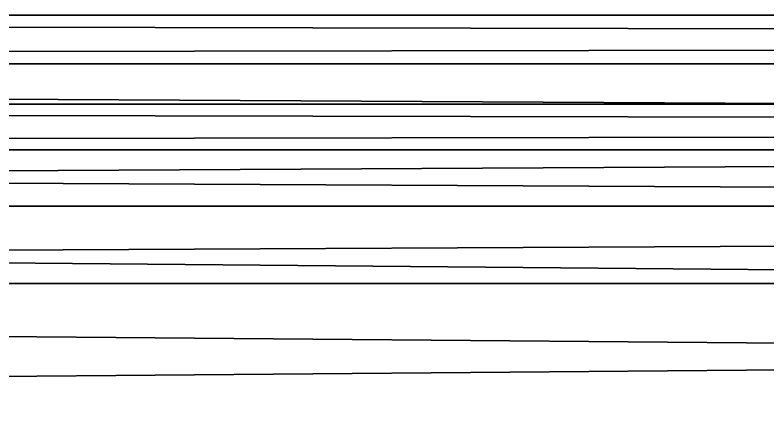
# Model space of a CAD drawing. Extents: x -340 to 1110, y -1824 to -574.
# Drawn here: x 25.28 to 67.46, y -630.94 to -608.42 of the extents above; entities that cross this region are included whole.
import ezdxf

# ---------------------------------------------------------------- set-up
doc = ezdxf.new("R2010")
doc.units = 0
doc.header["$MEASUREMENT"] = 0
doc.layers.get('0').update_dxf_attribs({"color": 13, "linetype": 'CONTINUOUS'})

# ---------------------------------------------------------------- blocks, each defined once
blk = doc.blocks.new('PONTOON')
for p, q in [((719.845, 40, -69.282), (-719.845, 40, -69.282)), ((719.845, 37.274, -48.577), (-719.845, 37.274, -48.577)), ((719.845, 37.274, -89.988), (-719.845, 37.274, -89.988)), ((719.845, 35, -69.282), (-719.845, 35, -69.282)), ((719.845, 32.444, -49.871), (-719.845, 32.444, -49.871)), ((719.845, 32.444, -88.693), (-719.845, 32.444, -88.693)), ((719.845, 29.282, -29.282), (-719.845, 29.282, -29.282)), ((719.845, 29.282, -109.282), (-719.845, 29.282, -109.282)), ((719.845, 24.952, -106.782), (-719.845, 24.952, -106.782)), ((719.845, 24.952, -31.782), (-719.845, 24.952, -31.782))]:
    blk.add_line(p, q)
mesh = blk.add_polyface()
corners = [(-719.845, 37.274, -48.577), (719.845, 40, -69.282), (-719.845, 40, -69.282), (719.845, 37.274, -48.577)]
mesh.append_faces([[corners[k] for k in face] for face in [(0, 1, 2), (1, 0, 3)]], dxfattribs={"vtx0": -1})
mesh = blk.add_polyface()
corners = [(-719.845, 40, -69.282), (719.845, 37.274, -89.988), (-719.845, 37.274, -89.988), (719.845, 40, -69.282)]
mesh.append_faces([[corners[k] for k in face] for face in [(0, 1, 2), (1, 0, 3)]], dxfattribs={"vtx0": -1})
mesh = blk.add_polyface()
corners = [(-719.845, 29.282, -29.282), (719.845, 37.274, -48.577), (-719.845, 37.274, -48.577), (719.845, 29.282, -29.282)]
mesh.append_faces([[corners[k] for k in face] for face in [(0, 1, 2), (1, 0, 3)]], dxfattribs={"vtx0": -1})
mesh = blk.add_polyface()
corners = [(-719.845, 37.274, -89.988), (719.845, 29.282, -109.282), (-719.845, 29.282, -109.282), (719.845, 37.274, -89.988)]
mesh.append_faces([[corners[k] for k in face] for face in [(0, 1, 2), (1, 0, 3)]], dxfattribs={"vtx0": -1})
mesh = blk.add_polyface()
corners = [(719.845, 35, -69.282), (-719.845, 32.444, -88.693), (719.845, 32.444, -88.693), (-719.845, 35, -69.282)]
mesh.append_faces([[corners[k] for k in face] for face in [(0, 1, 2), (1, 0, 3)]], dxfattribs={"vtx0": -1})
mesh = blk.add_polyface()
corners = [(719.845, 32.444, -49.871), (-719.845, 35, -69.282), (719.845, 35, -69.282), (-719.845, 32.444, -49.871)]
mesh.append_faces([[corners[k] for k in face] for face in [(0, 1, 2), (1, 0, 3)]], dxfattribs={"vtx0": -1})
mesh = blk.add_polyface()
corners = [(719.845, 32.444, -88.693), (-719.845, 24.952, -106.782), (719.845, 24.952, -106.782), (-719.845, 32.444, -88.693)]
mesh.append_faces([[corners[k] for k in face] for face in [(0, 1, 2), (1, 0, 3)]], dxfattribs={"vtx0": -1})
mesh = blk.add_polyface()
corners = [(719.845, 24.952, -31.782), (-719.845, 32.444, -49.871), (719.845, 32.444, -49.871), (-719.845, 24.952, -31.782)]
mesh.append_faces([[corners[k] for k in face] for face in [(0, 1, 2), (1, 0, 3)]], dxfattribs={"vtx0": -1})
mesh = blk.add_polyface()
corners = [(-719.845, 29.282, -109.282), (719.845, 16.569, -125.851), (-719.845, 16.569, -125.851), (719.845, 29.282, -109.282)]
mesh.append_faces([[corners[k] for k in face] for face in [(0, 1, 2), (1, 0, 3)]], dxfattribs={"vtx0": -1})
mesh = blk.add_polyface()
corners = [(-719.845, 16.569, -12.713), (719.845, 29.282, -29.282), (-719.845, 29.282, -29.282), (719.845, 16.569, -12.713)]
mesh.append_faces([[corners[k] for k in face] for face in [(0, 1, 2), (1, 0, 3)]], dxfattribs={"vtx0": -1})
mesh = blk.add_polyface()
corners = [(719.845, 24.952, -106.782), (-719.845, 13.033, -122.315), (719.845, 13.033, -122.315), (-719.845, 24.952, -106.782)]
mesh.append_faces([[corners[k] for k in face] for face in [(0, 1, 2), (1, 0, 3)]], dxfattribs={"vtx0": -1})
mesh = blk.add_polyface()
corners = [(719.845, 13.033, -16.249), (-719.845, 24.952, -31.782), (719.845, 24.952, -31.782), (-719.845, 13.033, -16.249)]
mesh.append_faces([[corners[k] for k in face] for face in [(0, 1, 2), (1, 0, 3)]], dxfattribs={"vtx0": -1})

msp = doc.modelspace()

# ---------------------------------------------------------------- block references
msp.add_blockref('PONTOON', (385.202, -648.419, 390.398))

doc.saveas('drawing.dxf')
